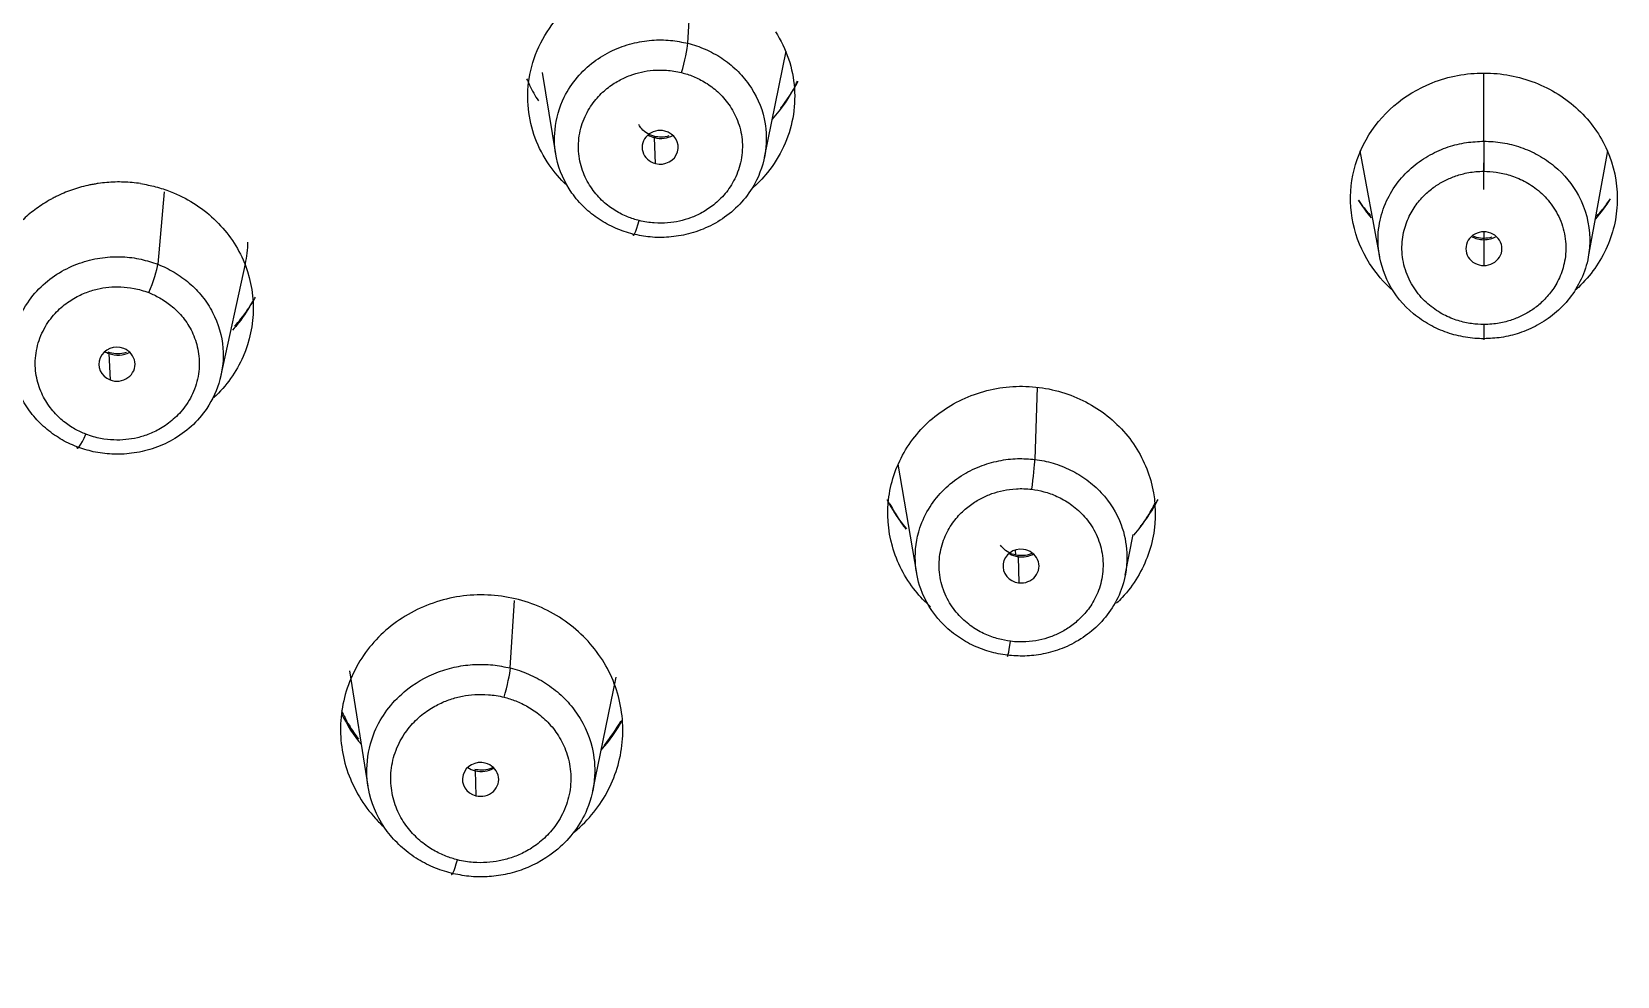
# Model space of a CAD drawing. Extents: x 0 to 1354, y 3495 to 4487.
# Drawn here: x 445.04 to 464.83, y 4063.05 to 4074.83 of the extents above; entities that cross this region are included whole.
import ezdxf

# ---------------------------------------------------------------- set-up
doc = ezdxf.new("R2010")
doc.units = 0
doc.header["$LTSCALE"] = 30
doc.header["$MEASUREMENT"] = 0
doc.layers.add('\\M+5B3DF\\M+5B4E7\\M+5CFDF', color=3, linetype='CONTINUOUS', lineweight=9)

msp = doc.modelspace()

# ---------------------------------------------------------------- linework, layer by layer
at = {"layer": '\\M+5B3DF\\M+5B4E7\\M+5CFDF', "color": 0, "lineweight": -3}
for p, q in [((453.231, 4074.69), (453.28, 4075.537)), ((454.187, 4073.267), (454.46, 4074.594)), ((451.414, 4074.327), (451.582, 4073.312)), ((463.166, 4073.468), (463.166, 4074.319)), ((452.746, 4073.556), (452.746, 4073.557)), ((452.828, 4073.188), (452.817, 4073.513)), ((461.618, 4073.349), (461.863, 4072.026)), ((463.166, 4073.468), (463.166, 4073.093)), ((464.469, 4072.026), (464.714, 4073.348)), ((446.696, 4072.836), (446.617, 4071.932)), ((463.166, 4072.338), (463.166, 4072.255)), ((463.166, 4072.255), (463.166, 4072.24)), ((463.166, 4072.24), (463.166, 4071.917)), ((447.407, 4070.548), (447.71, 4071.939)), ((463.166, 4071.181), (463.166, 4070.988)), ((446.006, 4070.82), (446.021, 4070.491)), ((457.59, 4070.398), (457.563, 4069.497)), ((455.85, 4069.438), (456.085, 4068.079)), ((458.691, 4068.054), (458.79, 4068.559)), ((457.318, 4068.366), (457.319, 4068.308)), ((457.354, 4068.283), (457.36, 4067.957)), ((451.016, 4066.895), (451.067, 4067.736)), ((449.011, 4066.858), (449.24, 4065.42)), ((452.045, 4065.361), (452.338, 4066.778)), ((450.577, 4065.613), (450.586, 4065.3))]:
    msp.add_line(p, q, dxfattribs=at)
for centre, major_axis, ratio, start_param, end_param in [((453.154, 4074.431), (0.073, 0.291), 0.092301, 4.35914, 5.831778), ((452.886, 4073.392), (0.225, 0), 0.934575, 1.307503, 4.449096), ((452.894, 4073.777), (-0.296, 0.006), 0.92411, 1.017883, 1.326838), ((452.74, 4073.238), (-0.073, -0.291), 0.092301, 2.829812, 3.140651), ((452.894, 4073.777), (-0.296, 0.006), 0.92411, 1.326838, 2.126424), ((452.886, 4073.392), (0.225, 0), 0.934575, 4.449096, 7.590688), ((452.624, 4072.584), (-0.073, -0.291), 0.092301, 5.971404, 7.500733), ((463.166, 4072.127), (0.225, 0), 0.934626, 1.570796, 4.712389), ((463.166, 4072.127), (0.225, 0), 0.934626, 4.712389, 7.853982), ((463.166, 4072.513), (-0.296, 0), 0.923766, 1.019006, 1.570796), ((463.166, 4072.513), (-0.296, 0), 0.923766, 1.570796, 2.122587), ((446.503, 4071.686), (-0.108, -0.28), 0.136474, 1.23175, 2.70094), ((446.107, 4070.685), (0.226, 0.001), 0.934583, 1.175439, 4.317031), ((446.119, 4071.072), (-0.296, 0.009), 0.923303, 1.0234, 1.207526), ((445.891, 4070.557), (0.108, 0.28), 0.136474, 5.982159, 6.281345), ((446.119, 4071.072), (-0.296, 0.009), 0.923303, 1.207526, 2.12271), ((446.107, 4070.685), (0.226, 0.001), 0.934583, 4.317031, 7.458624), ((445.719, 4069.918), (0.108, 0.28), 0.136474, 2.840566, 4.373342), ((457.524, 4069.231), (-0.037, -0.298), 0.046549, 1.208999, 2.678416), ((457.389, 4068.166), (0.225, 0), 0.9347, 1.438936, 4.580528), ((457.393, 4068.554), (-0.296, 0.003), 0.922624, 1.026929, 1.449816), ((457.315, 4068.001), (0.037, 0.298), 0.046549, 5.959635, 6.274956), ((457.393, 4068.554), (-0.296, 0.003), 0.922624, 1.449816, 2.116225), ((457.389, 4068.166), (0.225, 0), 0.9347, 4.580528, 7.722121), ((457.257, 4067.335), (0.037, 0.298), 0.046549, 2.818043, 4.350592), ((450.939, 4066.636), (-0.073, -0.291), 0.092301, 1.217547, 2.684044), ((450.679, 4067.021), (-1.925, 0.044), 0.921816, 0.433508, 0.680471), ((450.679, 4067.021), (1.925, -0.044), 0.921816, 5.602726, 5.860603), ((450.645, 4065.504), (0.226, 0), 0.934732, 1.30678, 4.448372), ((450.653, 4065.872), (-0.292, 0.007), 0.921816, 0.979986, 1.33037), ((450.5, 4065.338), (0.073, 0.291), 0.092301, 5.965263, 6.287299), ((450.653, 4065.872), (-0.292, 0.007), 0.921816, 1.33037, 2.164953), ((450.645, 4065.504), (0.226, 0), 0.934732, 4.448372, 7.589965), ((450.357, 4064.607), (0.073, 0.291), 0.092301, 2.823671, 4.35914)]:
    msp.add_ellipse(centre, major_axis=major_axis, ratio=ratio, start_param=start_param, end_param=end_param, dxfattribs=at)
for points, knots in [([(448.01, 4005.599), (447.96, 4009.543), (447.888, 4013.486), (447.741, 4019.394), (447.686, 4021.363), (447.563, 4025.298), (447.498, 4027.264), (447.306, 4031.189), (447.174, 4033.15), (446.667, 4037.037), (446.296, 4038.964), (445.49, 4041.781), (445.181, 4042.708), (444.473, 4044.522), (444.072, 4045.409), (443.153, 4047.117), (442.631, 4047.936), (441.484, 4049.497), (440.861, 4050.241), (439.54, 4051.652), (438.842, 4052.318), (437.375, 4053.57), (436.607, 4054.156), (435.016, 4055.252), (434.19, 4055.761), (432.497, 4056.713), (431.631, 4057.158), (429.007, 4058.447), (427.224, 4059.247), (424.608, 4060.54), (423.746, 4060.987), (422.05, 4061.925), (421.214, 4062.415), (419.588, 4063.455), (418.797, 4064.004), (417.283, 4065.177), (416.561, 4065.801), (414.514, 4067.782), (413.303, 4069.241), (411.732, 4071.57), (411.247, 4072.37), (410.34, 4074), (409.919, 4074.831), (408.739, 4077.358), (408.067, 4079.09), (406.901, 4082.604), (406.413, 4084.388), (405.593, 4087.988), (405.26, 4089.804), (404.718, 4093.452), (404.506, 4095.284), (404.169, 4098.955), (404.047, 4100.795), (403.781, 4106.318), (403.739, 4110.005), (403.894, 4115.532), (403.978, 4117.373), (404.218, 4121.052), (404.374, 4122.889), (404.781, 4126.553), (405.03, 4128.381), (405.656, 4132.017), (406.034, 4133.824), (406.974, 4137.397), (407.531, 4139.163), (408.885, 4142.612), (409.674, 4144.299), (411.525, 4147.534), (412.587, 4149.084), (414.985, 4151.984), (416.318, 4153.338), (418.497, 4155.182), (419.254, 4155.765), (420.825, 4156.859), (421.639, 4157.371), (424.152, 4158.798), (425.92, 4159.607), (427.738, 4160.306)], [0, 0, 0, 0, 0.0625, 0.0625, 0.09375, 0.09375, 0.125, 0.125, 0.15625, 0.15625, 0.1875, 0.1875, 0.203125, 0.203125, 0.21875, 0.21875, 0.234375, 0.234375, 0.25, 0.25, 0.265625, 0.265625, 0.28125, 0.28125, 0.296875, 0.296875, 0.3125, 0.3125, 0.34375, 0.34375, 0.359375, 0.359375, 0.375, 0.375, 0.390625, 0.390625, 0.40625, 0.40625, 0.4375, 0.4375, 0.453125, 0.453125, 0.46875, 0.46875, 0.5, 0.5, 0.53125, 0.53125, 0.5625, 0.5625, 0.59375, 0.59375, 0.625, 0.625, 0.6875, 0.6875, 0.71875, 0.71875, 0.75, 0.75, 0.78125, 0.78125, 0.8125, 0.8125, 0.84375, 0.84375, 0.875, 0.875, 0.90625, 0.90625, 0.9375, 0.9375, 0.953125, 0.953125, 0.96875, 0.96875, 1, 1, 1, 1]), ([(428.197, 4158.696), (428.032, 4158.632), (427.687, 4158.497), (427.153, 4158.279), (426.581, 4158.036), (425.812, 4157.695), (424.94, 4157.282), (423.672, 4156.63), (422.201, 4155.781), (420.21, 4154.446), (418.173, 4152.791), (416.24, 4150.871), (414.215, 4148.497), (412.298, 4145.692), (410.681, 4142.545), (409.747, 4140.27), (409.152, 4138.614), (408.634, 4137.046), (408.065, 4135.032), (407.529, 4132.766), (407.088, 4130.534), (406.477, 4126.816), (405.945, 4122.029), (405.574, 4116.274), (405.414, 4110.376), (405.496, 4104.979), (405.754, 4100.036), (406.066, 4096.221), (406.521, 4092.391), (407.143, 4088.581), (407.893, 4085.209), (408.69, 4082.352), (409.453, 4080.061), (410.255, 4077.985), (411.284, 4075.636), (412.663, 4072.993), (414.467, 4070.299), (416.358, 4068.097), (418.12, 4066.448), (419.691, 4065.22), (420.87, 4064.414), (421.951, 4063.725), (423.294, 4062.925), (425.415, 4061.78), (428.351, 4060.364), (431.305, 4059.003), (433.874, 4057.683), (435.491, 4056.744), (436.673, 4055.977), (437.502, 4055.397), (438.285, 4054.811), (439.15, 4054.118), (440.24, 4053.175), (441.272, 4052.246), (442.117, 4051.45), (442.799, 4050.783), (443.873, 4049.648), (445.304, 4047.705), (446.48, 4045.401), (447.219, 4043.464), (447.695, 4042.003), (448.02, 4040.848), (448.332, 4039.593), (448.559, 4038.564), (448.74, 4037.637), (448.826, 4037.147), (448.857, 4036.968)], [0, 0, 0, 0, 0.003459, 0.007214, 0.011266, 0.015614, 0.023656, 0.030154, 0.043592, 0.057032, 0.077492, 0.095619, 0.111413, 0.140155, 0.164137, 0.183352, 0.190386, 0.20018, 0.217211, 0.233353, 0.24805, 0.264051, 0.310977, 0.347323, 0.383099, 0.432782, 0.458757, 0.485271, 0.511786, 0.538305, 0.564826, 0.582853, 0.599256, 0.614348, 0.6284, 0.651649, 0.674923, 0.693736, 0.709704, 0.72282, 0.733082, 0.737787, 0.748001, 0.763716, 0.784923, 0.811591, 0.827175, 0.841454, 0.848243, 0.854858, 0.861359, 0.867478, 0.876665, 0.889695, 0.894614, 0.899294, 0.908268, 0.925038, 0.946214, 0.958393, 0.965287, 0.976041, 0.981687, 0.990362, 0.996466, 1, 1, 1, 1]), ([(449.143, 4037.032), (448.866, 4038.625), (448.514, 4040.206), (447.833, 4042.533), (447.58, 4043.302), (447.008, 4044.815), (446.689, 4045.559), (445.969, 4047.007), (445.567, 4047.711), (444.674, 4049.057), (444.181, 4049.7), (443.108, 4050.908), (442.533, 4051.475), (441.36, 4052.574), (440.764, 4053.109), (439.566, 4054.162), (438.959, 4054.679), (437.692, 4055.652), (437.038, 4056.11), (435.025, 4057.411), (433.618, 4058.178), (430.752, 4059.606), (429.294, 4060.271), (426.404, 4061.642), (424.973, 4062.351), (422.891, 4063.517), (422.208, 4063.922), (420.871, 4064.772), (420.218, 4065.218), (418.959, 4066.164), (418.353, 4066.663), (417.197, 4067.715), (416.646, 4068.268), (415.084, 4069.995), (414.161, 4071.239), (412.526, 4073.84), (411.813, 4075.196), (410.543, 4077.971), (409.983, 4079.388), (408.994, 4082.262), (408.567, 4083.718), (407.456, 4088.126), (406.947, 4091.114), (406.21, 4097.118), (405.982, 4100.135), (405.712, 4106.175), (405.669, 4109.198), (405.771, 4115.243), (405.915, 4118.264), (406.288, 4122.785), (406.438, 4124.29), (406.806, 4127.293), (407.023, 4128.792), (407.811, 4133.264), (408.526, 4136.22), (410.054, 4140.517), (410.64, 4141.926), (411.99, 4144.666), (412.76, 4145.994), (414.501, 4148.529), (415.469, 4149.738), (417.591, 4152.003), (418.745, 4153.06), (421.227, 4154.973), (422.556, 4155.829), (425.34, 4157.336), (426.795, 4157.987), (428.284, 4158.561)], [0, 0, 0, 0, 0.03125, 0.03125, 0.046875, 0.046875, 0.0625, 0.0625, 0.078125, 0.078125, 0.09375, 0.09375, 0.109375, 0.109375, 0.125, 0.125, 0.140625, 0.140625, 0.15625, 0.15625, 0.1875, 0.1875, 0.21875, 0.21875, 0.25, 0.25, 0.265625, 0.265625, 0.28125, 0.28125, 0.296875, 0.296875, 0.3125, 0.3125, 0.34375, 0.34375, 0.375, 0.375, 0.40625, 0.40625, 0.4375, 0.4375, 0.5, 0.5, 0.5625, 0.5625, 0.625, 0.625, 0.6875, 0.6875, 0.71875, 0.71875, 0.75, 0.75, 0.8125, 0.8125, 0.84375, 0.84375, 0.875, 0.875, 0.90625, 0.90625, 0.9375, 0.9375, 0.96875, 0.96875, 1, 1, 1, 1]), ([(449.362, 4037.033), (449.326, 4037.242), (449.253, 4037.664), (449.129, 4038.295), (448.996, 4038.926), (448.855, 4039.547), (448.708, 4040.153), (448.559, 4040.741), (448.406, 4041.311), (448.249, 4041.867), (448.087, 4042.403), (447.924, 4042.91), (447.764, 4043.376), (447.612, 4043.799), (447.469, 4044.18), (447.334, 4044.527), (447.205, 4044.845), (447.081, 4045.142), (446.959, 4045.423), (446.837, 4045.696), (446.712, 4045.964), (446.584, 4046.23), (446.452, 4046.493), (446.317, 4046.754), (446.179, 4047.013), (446.039, 4047.27), (445.894, 4047.527), (445.746, 4047.782), (445.595, 4048.035), (445.439, 4048.284), (445.277, 4048.53), (445.107, 4048.775), (444.925, 4049.027), (444.725, 4049.293), (444.504, 4049.577), (444.26, 4049.881), (443.988, 4050.207), (443.69, 4050.552), (443.366, 4050.907), (443.026, 4051.261), (442.68, 4051.604), (442.332, 4051.936), (441.984, 4052.26), (441.634, 4052.582), (441.28, 4052.903), (440.925, 4053.223), (440.573, 4053.54), (440.226, 4053.848), (439.889, 4054.142), (439.562, 4054.421), (439.245, 4054.684), (438.936, 4054.934), (438.63, 4055.175), (438.322, 4055.411), (438.012, 4055.642), (437.697, 4055.871), (437.38, 4056.095), (437.061, 4056.315), (436.739, 4056.531), (436.411, 4056.746), (436.068, 4056.966), (435.697, 4057.195), (435.242, 4057.467), (434.675, 4057.793), (433.978, 4058.176), (433.188, 4058.594), (432.322, 4059.036), (431.408, 4059.488), (430.47, 4059.937), (429.523, 4060.382), (428.577, 4060.824), (427.648, 4061.263), (426.763, 4061.69), (425.938, 4062.098), (425.161, 4062.495), (424.401, 4062.897), (423.638, 4063.315), (422.868, 4063.756), (422.092, 4064.229), (421.299, 4064.733), (420.49, 4065.273), (419.679, 4065.858), (418.879, 4066.49), (418.09, 4067.16), (417.325, 4067.873), (416.584, 4068.632), (415.854, 4069.442), (415.126, 4070.325), (414.403, 4071.299), (413.694, 4072.349), (413.022, 4073.445), (412.397, 4074.57), (411.805, 4075.719), (411.251, 4076.904), (410.72, 4078.133), (410.209, 4079.414), (409.721, 4080.755), (409.186, 4082.373), (408.622, 4084.331), (408.06, 4086.572), (407.594, 4088.819), (407.218, 4090.987), (406.907, 4093.095), (406.661, 4095.142), (406.46, 4097.112), (406.297, 4099.018), (406.169, 4100.89), (406.068, 4102.731), (405.992, 4104.535), (405.943, 4106.298), (405.913, 4108.028), (405.903, 4109.74), (405.913, 4111.447), (405.942, 4113.162), (405.991, 4114.884), (406.064, 4116.602), (406.154, 4118.312), (406.266, 4120.018), (406.403, 4121.724), (406.558, 4123.413), (406.737, 4125.063), (406.935, 4126.662), (407.152, 4128.218), (407.392, 4129.737), (407.661, 4131.222), (407.955, 4132.673), (408.276, 4134.09), (408.625, 4135.469), (409.009, 4136.818), (409.421, 4138.132), (409.854, 4139.376), (410.287, 4140.505), (410.7, 4141.499), (411.091, 4142.384), (411.477, 4143.198), (411.873, 4143.971), (412.251, 4144.662), (412.498, 4145.094), (412.605, 4145.277)], [0, 0, 0, 0, 0.004804, 0.00966, 0.014532, 0.019352, 0.024059, 0.028616, 0.033051, 0.037408, 0.041668, 0.04572, 0.049451, 0.05282, 0.055876, 0.058668, 0.061242, 0.063653, 0.065951, 0.068191, 0.070418, 0.072655, 0.074886, 0.077104, 0.079315, 0.081534, 0.083764, 0.086001, 0.088238, 0.090469, 0.092688, 0.094924, 0.097253, 0.09976, 0.102474, 0.105425, 0.108639, 0.112117, 0.115805, 0.119565, 0.123269, 0.12689, 0.13048, 0.134082, 0.13771, 0.141361, 0.144991, 0.148543, 0.151968, 0.155247, 0.158387, 0.161414, 0.164374, 0.167323, 0.170285, 0.173258, 0.176231, 0.179196, 0.182142, 0.185108, 0.188188, 0.191476, 0.195076, 0.200338, 0.206401, 0.213238, 0.220738, 0.228569, 0.236476, 0.244413, 0.252353, 0.260221, 0.267776, 0.274683, 0.281151, 0.287634, 0.294268, 0.300984, 0.307874, 0.315035, 0.322485, 0.330135, 0.337978, 0.345947, 0.354008, 0.362192, 0.370589, 0.379393, 0.388946, 0.399039, 0.409195, 0.419279, 0.429501, 0.439837, 0.45039, 0.46135, 0.472727, 0.484442, 0.502084, 0.521523, 0.539787, 0.55716, 0.57437, 0.590961, 0.606728, 0.621973, 0.636971, 0.651859, 0.666323, 0.680413, 0.694289, 0.707968, 0.721607, 0.735367, 0.749234, 0.763046, 0.776738, 0.790421, 0.804175, 0.817894, 0.831199, 0.844064, 0.856622, 0.868929, 0.880987, 0.892822, 0.904437, 0.915801, 0.926905, 0.93798, 0.948706, 0.95835, 0.966814, 0.974342, 0.98135, 0.98822, 0.994976, 1, 1, 1, 1]), ([(449.502, 4037.021), (449.465, 4037.236), (449.392, 4037.662), (449.27, 4038.294), (449.14, 4038.916), (449.002, 4039.527), (448.859, 4040.127), (448.711, 4040.717), (448.558, 4041.296), (448.399, 4041.864), (448.232, 4042.421), (448.057, 4042.967), (447.874, 4043.5), (447.684, 4044.021), (447.489, 4044.53), (447.287, 4045.027), (447.079, 4045.512), (446.862, 4045.983), (446.638, 4046.44), (446.408, 4046.884), (446.177, 4047.308), (445.899, 4047.796), (445.581, 4048.318), (445.202, 4048.871), (444.84, 4049.35), (444.429, 4049.866), (444.009, 4050.366), (443.556, 4050.867), (443.038, 4051.404), (442.398, 4052.014), (441.641, 4052.701), (440.883, 4053.381), (440.282, 4053.915), (439.651, 4054.456), (438.803, 4055.153), (437.346, 4056.233), (435.798, 4057.23), (434.379, 4058.03), (433.345, 4058.58), (432.31, 4059.108), (431.275, 4059.617), (430.242, 4060.11), (429.214, 4060.593), (428.195, 4061.072), (427.189, 4061.554), (426.197, 4062.041), (425.223, 4062.539), (424.268, 4063.05), (423.332, 4063.573), (422.422, 4064.117), (421.537, 4064.679), (420.672, 4065.254), (419.841, 4065.854), (419.047, 4066.481), (418.285, 4067.128), (417.561, 4067.8), (416.877, 4068.493), (416.228, 4069.202), (415.613, 4069.926), (415.036, 4070.664), (414.495, 4071.414), (413.984, 4072.172), (413.503, 4072.935), (413.052, 4073.703), (412.627, 4074.474), (412.225, 4075.244), (411.845, 4076.015), (411.49, 4076.784), (411.152, 4077.551), (410.832, 4078.315), (410.53, 4079.074), (410.244, 4079.83), (409.974, 4080.58), (409.721, 4081.326), (409.315, 4082.587), (408.806, 4084.368), (408.237, 4086.67), (407.771, 4088.956), (407.386, 4091.221), (407.067, 4093.46), (406.816, 4095.671), (406.607, 4097.852), (406.443, 4100.002), (406.319, 4102.118), (406.226, 4104.202), (406.168, 4106.252), (406.137, 4108.267), (406.133, 4110.249), (406.155, 4112.195), (406.2, 4114.107), (406.271, 4115.984), (406.366, 4117.824), (406.479, 4119.63), (406.619, 4121.398), (406.777, 4123.131), (406.959, 4124.828), (407.165, 4126.487), (407.391, 4128.109), (407.645, 4129.692), (407.928, 4131.236), (408.239, 4132.739), (408.577, 4134.203), (408.949, 4135.623), (409.352, 4137), (409.783, 4138.333), (410.246, 4139.62), (410.741, 4140.86), (411.258, 4142.054), (411.803, 4143.199), (412.331, 4144.191), (412.678, 4144.8), (412.824, 4145.049)], [0, 0, 0, 0, 0.004925, 0.009783, 0.014574, 0.019297, 0.023952, 0.028541, 0.033063, 0.03752, 0.041913, 0.04624, 0.050499, 0.054689, 0.058812, 0.062868, 0.06686, 0.070785, 0.074642, 0.078431, 0.082152, 0.085621, 0.091226, 0.096067, 0.100874, 0.104902, 0.111103, 0.115743, 0.120319, 0.128101, 0.135864, 0.143616, 0.151376, 0.154309, 0.162712, 0.17659, 0.19595, 0.204951, 0.213874, 0.222725, 0.231503, 0.240206, 0.248833, 0.257381, 0.265851, 0.274244, 0.282558, 0.290799, 0.298961, 0.307046, 0.315062, 0.322999, 0.330849, 0.338629, 0.346332, 0.353957, 0.361508, 0.368988, 0.376389, 0.383715, 0.39097, 0.398152, 0.405256, 0.412286, 0.419244, 0.426128, 0.432935, 0.439669, 0.44633, 0.452916, 0.459426, 0.465861, 0.472221, 0.478506, 0.484715, 0.503971, 0.522949, 0.541649, 0.560075, 0.578222, 0.596092, 0.613686, 0.631, 0.648038, 0.664796, 0.681277, 0.69748, 0.713404, 0.72905, 0.744417, 0.759504, 0.774315, 0.788846, 0.803099, 0.817073, 0.830767, 0.844184, 0.857321, 0.870177, 0.882754, 0.895053, 0.907072, 0.918809, 0.930269, 0.941449, 0.952348, 0.962971, 0.973314, 0.983372, 0.993153, 1, 1, 1, 1]), ([(404.623, 4131.074), (404.588, 4130.873), (404.366, 4129.584), (403.796, 4125.704), (402.938, 4116.179), (402.904, 4106.308), (403.509, 4097.799), (403.922, 4093.938), (404.439, 4090.387), (405.062, 4087.152), (405.765, 4084.236), (406.526, 4081.641), (407.311, 4079.366), (408.086, 4077.403), (408.945, 4075.472), (409.945, 4073.499), (411.165, 4071.423), (412.534, 4069.458), (414.061, 4067.63), (415.728, 4065.949), (417.528, 4064.439), (419.429, 4063.101), (421.477, 4061.849), (423.547, 4060.723), (425.512, 4059.75), (427.144, 4058.986), (428.72, 4058.255), (430.371, 4057.48), (432.211, 4056.56), (434.054, 4055.528), (435.869, 4054.341), (437.639, 4052.979), (439.36, 4051.392), (440.891, 4049.675), (442.137, 4047.982), (443.025, 4046.52), (443.788, 4045.031), (444.457, 4043.465), (445.054, 4041.773), (445.502, 4040.242), (445.834, 4038.886), (446.076, 4037.716), (446.304, 4036.436), (446.539, 4034.82), (446.766, 4032.641), (446.939, 4029.975), (447.069, 4026.823), (447.219, 4022.012), (447.362, 4016.415), (447.465, 4010.907), (447.518, 4007.539), (447.539, 4006.008), (447.545, 4005.599)], [0, 0, 0, 0, 0.004399, 0.028149, 0.08446, 0.210548, 0.240578, 0.268471, 0.294238, 0.317873, 0.339365, 0.358714, 0.375905, 0.390942, 0.403826, 0.421009, 0.438012, 0.454857, 0.471503, 0.487946, 0.504179, 0.520153, 0.535825, 0.553449, 0.568384, 0.580629, 0.590215, 0.603849, 0.617866, 0.632269, 0.647095, 0.662367, 0.67808, 0.695053, 0.709337, 0.720941, 0.729896, 0.74338, 0.755521, 0.766306, 0.775735, 0.783805, 0.790513, 0.802081, 0.816849, 0.834849, 0.856111, 0.88061, 0.932059, 0.969104, 0.991752, 1, 1, 1, 1]), ([(449.143, 4037.044), (448.868, 4038.627), (448.52, 4040.197), (447.848, 4042.505), (447.599, 4043.269), (447.038, 4044.768), (446.727, 4045.499), (445.684, 4047.627), (444.841, 4048.955), (443.528, 4050.47), (443.254, 4050.764), (442.694, 4051.337), (442.407, 4051.616), (441.826, 4052.166), (441.532, 4052.437), (440.941, 4052.974), (440.643, 4053.24), (440.047, 4053.765), (439.748, 4054.025), (439.142, 4054.539), (438.836, 4054.793), (437.899, 4055.528), (437.254, 4055.987), (435.931, 4056.856), (435.252, 4057.266), (433.867, 4058.051), (433.163, 4058.424), (431.739, 4059.142), (431.02, 4059.487), (429.576, 4060.17), (428.851, 4060.507), (427.406, 4061.191), (426.685, 4061.537), (425.258, 4062.253), (424.549, 4062.623), (423.157, 4063.392), (422.474, 4063.791), (421.138, 4064.625), (420.486, 4065.06), (419.225, 4065.985), (418.617, 4066.474), (417.451, 4067.505), (416.892, 4068.048), (416.092, 4068.908), (415.831, 4069.203), (415.325, 4069.802), (415.081, 4070.106), (414.371, 4071.03), (413.929, 4071.661), (412.683, 4073.595), (411.959, 4074.94), (410.988, 4077.022), (410.683, 4077.727), (410.108, 4079.145), (409.839, 4079.859), (409.081, 4082.019), (408.643, 4083.481), (407.886, 4086.429), (407.566, 4087.917), (407.022, 4090.906), (406.797, 4092.408), (406.231, 4096.925), (405.996, 4099.953), (405.752, 4105.249), (405.699, 4107.52), (405.7, 4109.79)], [0, 0, 0, 0, 0.051287, 0.051287, 0.076931, 0.076931, 0.102575, 0.102575, 0.153862, 0.153862, 0.166684, 0.166684, 0.179506, 0.179506, 0.192327, 0.192327, 0.205149, 0.205149, 0.217971, 0.217971, 0.230793, 0.230793, 0.256437, 0.256437, 0.28208, 0.28208, 0.307724, 0.307724, 0.333368, 0.333368, 0.359011, 0.359011, 0.384655, 0.384655, 0.410298, 0.410298, 0.435942, 0.435942, 0.461586, 0.461586, 0.487229, 0.487229, 0.512873, 0.512873, 0.525695, 0.525695, 0.538517, 0.538517, 0.56416, 0.56416, 0.615448, 0.615448, 0.641091, 0.641091, 0.666735, 0.666735, 0.718022, 0.718022, 0.76931, 0.76931, 0.820597, 0.820597, 0.923172, 0.923172, 1, 1, 1, 1]), ([(451.251, 4074.247), (451.272, 4074.386), (451.313, 4074.519), (451.432, 4074.775), (451.51, 4074.895), (451.696, 4075.111), (451.807, 4075.209), (452.047, 4075.371), (452.179, 4075.437), (452.32, 4075.486)], [0, 0, 0, 0, 0.25, 0.25, 0.5, 0.5, 0.75, 0.75, 1, 1, 1, 1]), ([(451.574, 4073.611), (451.588, 4073.752), (451.654, 4073.987), (451.839, 4074.267), (452.047, 4074.463), (452.282, 4074.605), (452.53, 4074.694), (452.776, 4074.734), (453.012, 4074.735), (453.16, 4074.705), (453.231, 4074.69)], [0, 0, 0, 0, 0.195581, 0.329965, 0.457881, 0.579314, 0.694253, 0.802687, 0.904605, 1, 1, 1, 1]), ([(454.324, 4074.835), (454.393, 4074.727), (454.448, 4074.614), (454.528, 4074.377), (454.553, 4074.253), (454.57, 4074.005), (454.563, 4073.879), (454.518, 4073.632), (454.479, 4073.514), (454.373, 4073.284), (454.305, 4073.175), (454.165, 4073.003), (454.098, 4072.934), (454.026, 4072.871)], [0, 0, 0, 0, 0.174246, 0.174246, 0.348493, 0.348493, 0.522739, 0.522739, 0.696986, 0.696986, 0.871232, 0.871232, 1, 1, 1, 1]), ([(453.231, 4074.69), (453.268, 4074.68), (453.342, 4074.66), (453.45, 4074.617), (453.555, 4074.566), (453.655, 4074.506), (453.751, 4074.436), (453.84, 4074.358), (453.921, 4074.272), (454.068, 4074.085), (454.2, 4073.793), (454.215, 4073.515), (454.205, 4073.397)], [0, 0, 0, 0, 0.06307, 0.126856, 0.191357, 0.256573, 0.322503, 0.389147, 0.456503, 0.524571, 0.79636, 1, 1, 1, 1]), ([(463.166, 4074.319), (463.276, 4074.319), (463.384, 4074.309), (463.597, 4074.27), (463.703, 4074.239), (463.904, 4074.161), (464, 4074.113), (464.181, 4073.999), (464.266, 4073.933), (464.497, 4073.717), (464.621, 4073.542), (464.787, 4073.165), (464.83, 4072.959), (464.83, 4072.652), (464.82, 4072.548), (464.777, 4072.347), (464.746, 4072.249), (464.663, 4072.059), (464.61, 4071.967), (464.49, 4071.796), (464.421, 4071.717), (464.332, 4071.631), (464.319, 4071.62), (464.306, 4071.609)], [0, 0, 0, 0, 0.08224, 0.08224, 0.16448, 0.16448, 0.246721, 0.246721, 0.328961, 0.328961, 0.493441, 0.493441, 0.657922, 0.657922, 0.740162, 0.740162, 0.822402, 0.822402, 0.904642, 0.904642, 0.986883, 0.986883, 1, 1, 1, 1]), ([(451.72, 4072.919), (451.638, 4072.996), (451.564, 4073.082), (451.429, 4073.278), (451.371, 4073.39), (451.238, 4073.745), (451.212, 4073.998), (451.251, 4074.247)], [0, 0, 0, 0, 0.225557, 0.225557, 0.483705, 0.483705, 1, 1, 1, 1]), ([(451.22, 4074.248), (451.231, 4074.221), (451.274, 4074.126), (451.325, 4074.035), (451.366, 4073.972)], [0, 0, 0, 0, 0.285062, 1, 1, 1, 1]), ([(454.286, 4073.745), (454.405, 4073.873), (454.514, 4074.033), (454.593, 4074.206), (454.6, 4074.223)], [0, 0, 0, 0, 0.903641, 1, 1, 1, 1]), ([(454.389, 4073.883), (454.42, 4073.921), (454.505, 4074.032), (454.572, 4074.145), (454.609, 4074.219)], [0, 0, 0, 0, 0.342303, 1, 1, 1, 1]), ([(462.03, 4071.605), (461.917, 4071.704), (461.82, 4071.818), (461.641, 4072.098), (461.572, 4072.266), (461.497, 4072.62), (461.492, 4072.8), (461.546, 4073.157), (461.606, 4073.328), (461.874, 4073.805), (462.167, 4074.058), (462.521, 4074.197)], [0, 0, 0, 0, 0.1396, 0.1396, 0.31168, 0.31168, 0.48376, 0.48376, 0.65584, 0.65584, 1, 1, 1, 1]), ([(452.547, 4072.31), (452.51, 4072.32), (452.436, 4072.34), (452.329, 4072.382), (452.224, 4072.433), (452.124, 4072.493), (452.028, 4072.562), (451.939, 4072.64), (451.857, 4072.727), (451.708, 4072.917), (451.576, 4073.213), (451.562, 4073.494), (451.574, 4073.611)], [0, 0, 0, 0, 0.062443, 0.125668, 0.189676, 0.254467, 0.320043, 0.386405, 0.453555, 0.521492, 0.798987, 1, 1, 1, 1]), ([(452.818, 4073.527), (452.785, 4073.536), (452.723, 4073.56), (452.658, 4073.615), (452.628, 4073.657), (452.62, 4073.675)], [0, 0, 0, 0, 0.353914, 0.721539, 1, 1, 1, 1]), ([(452.996, 4073.534), (452.966, 4073.525), (452.902, 4073.514), (452.839, 4073.522), (452.807, 4073.53)], [0, 0, 0, 0, 0.489906, 1, 1, 1, 1]), ([(454.205, 4073.397), (454.192, 4073.253), (454.126, 4073.014), (453.938, 4072.732), (453.729, 4072.535), (453.492, 4072.393), (453.245, 4072.305), (452.999, 4072.265), (452.764, 4072.265), (452.618, 4072.295), (452.547, 4072.31)], [0, 0, 0, 0, 0.198817, 0.333464, 0.461369, 0.582541, 0.696985, 0.804706, 0.90571, 1, 1, 1, 1]), ([(461.851, 4072.125), (461.84, 4072.233), (461.848, 4072.44), (461.939, 4072.722), (462.085, 4072.962), (462.273, 4073.156), (462.488, 4073.303), (462.714, 4073.401), (462.942, 4073.458), (463.093, 4073.465), (463.166, 4073.468)], [0, 0, 0, 0, 0.156493, 0.29741, 0.431544, 0.55888, 0.679404, 0.793105, 0.899973, 1, 1, 1, 1]), ([(463.166, 4073.468), (463.205, 4073.467), (463.282, 4073.466), (463.398, 4073.451), (463.513, 4073.427), (463.627, 4073.393), (463.738, 4073.349), (463.846, 4073.295), (463.949, 4073.231), (464.142, 4073.086), (464.396, 4072.781), (464.483, 4072.436), (464.487, 4072.25)], [0, 0, 0, 0, 0.056377, 0.113395, 0.171051, 0.229346, 0.288278, 0.347849, 0.408056, 0.468899, 0.711796, 1, 1, 1, 1]), ([(446.403, 4072.939), (446.332, 4072.95), (446.262, 4072.956), (446.121, 4072.961), (446.05, 4072.959), (445.945, 4072.95), (445.909, 4072.946), (445.857, 4072.938), (445.839, 4072.935), (445.804, 4072.929), (445.786, 4072.926), (445.7, 4072.908), (445.564, 4072.871), (445.434, 4072.819), (445.355, 4072.781), (445.339, 4072.773), (445.308, 4072.757), (445.293, 4072.749), (445.247, 4072.723), (445.217, 4072.705), (445.129, 4072.649), (445.018, 4072.568), (444.918, 4072.475), (444.87, 4072.424)], [0, 0, 0, 0, 0.125, 0.125, 0.25, 0.25, 0.3125, 0.3125, 0.34375, 0.34375, 0.375, 0.375, 0.5, 0.625, 0.625, 0.65625, 0.65625, 0.6875, 0.6875, 0.75, 0.75, 0.875, 1, 1, 1, 1]), ([(446.773, 4072.84), (446.876, 4072.801), (446.972, 4072.752), (447.154, 4072.638), (447.24, 4072.572), (447.395, 4072.426), (447.465, 4072.347), (447.586, 4072.176), (447.639, 4072.083), (447.764, 4071.798), (447.808, 4071.591), (447.808, 4071.179), (447.764, 4070.971), (447.639, 4070.686), (447.586, 4070.593), (447.464, 4070.421), (447.395, 4070.341), (447.317, 4070.268), (447.317, 4070.268), (447.317, 4070.267)], [0, 0, 0, 0, 0.09998, 0.09998, 0.19996, 0.19996, 0.29994, 0.29994, 0.39992, 0.39992, 0.59988, 0.59988, 0.79984, 0.79984, 0.89982, 0.89982, 0.9998, 0.9998, 1, 1, 1, 1]), ([(461.598, 4072.732), (461.604, 4072.723), (461.652, 4072.647), (461.706, 4072.574), (461.758, 4072.514)], [0, 0, 0, 0, 0.122853, 1, 1, 1, 1]), ([(464.575, 4072.534), (464.6, 4072.562), (464.66, 4072.63), (464.714, 4072.703), (464.743, 4072.748)], [0, 0, 0, 0, 0.410775, 1, 1, 1, 1]), ([(463.172, 4072.255), (463.138, 4072.255), (463.091, 4072.261), (463.047, 4072.276), (463.035, 4072.282)], [0, 0, 0, 0, 0.693099, 1, 1, 1, 1]), ([(464.487, 4072.25), (464.488, 4072.174), (464.474, 4072), (464.392, 4071.747), (464.245, 4071.507), (464.056, 4071.313), (463.841, 4071.167), (463.615, 4071.07), (463.389, 4071.013), (463.239, 4071.007), (463.166, 4071.003)], [0, 0, 0, 0, 0.115229, 0.263925, 0.405176, 0.53899, 0.665373, 0.784333, 0.895874, 1, 1, 1, 1]), ([(444.791, 4070.715), (444.774, 4070.972), (444.875, 4071.337), (445.176, 4071.681), (445.41, 4071.851), (445.664, 4071.963), (445.922, 4072.022), (446.172, 4072.032), (446.406, 4072.003), (446.548, 4071.955), (446.617, 4071.932)], [0, 0, 0, 0, 0.306841, 0.42273, 0.533016, 0.637686, 0.736729, 0.830135, 0.917894, 1, 1, 1, 1]), ([(463.166, 4071.003), (463.128, 4071.004), (463.051, 4071.006), (462.935, 4071.021), (462.82, 4071.045), (462.707, 4071.078), (462.595, 4071.122), (462.488, 4071.176), (462.384, 4071.24), (462.187, 4071.388), (461.956, 4071.668), (461.866, 4071.975), (461.851, 4072.125)], [0, 0, 0, 0, 0.059038, 0.118815, 0.179333, 0.240593, 0.302595, 0.365341, 0.428831, 0.493066, 0.755371, 1, 1, 1, 1]), ([(446.617, 4071.932), (446.652, 4071.918), (446.723, 4071.888), (446.824, 4071.833), (446.92, 4071.77), (447.011, 4071.698), (447.096, 4071.618), (447.173, 4071.53), (447.242, 4071.435), (447.362, 4071.231), (447.418, 4071.04), (447.43, 4070.884), (447.43, 4070.884)], [0, 0, 0, 0, 0.079086, 0.159072, 0.239956, 0.321737, 0.404416, 0.48799, 0.572459, 0.657822, 0.999961, 1, 1, 1, 1]), ([(447.797, 4071.468), (447.749, 4071.376), (447.67, 4071.253), (447.576, 4071.142), (447.548, 4071.111)], [0, 0, 0, 0, 0.718343, 1, 1, 1, 1]), ([(447.575, 4071.161), (447.602, 4071.19), (447.685, 4071.285), (447.771, 4071.408), (447.827, 4071.507), (447.836, 4071.524)], [0, 0, 0, 0, 0.279454, 0.878497, 1, 1, 1, 1]), ([(447.43, 4070.884), (447.449, 4070.623), (447.349, 4070.253), (447.045, 4069.905), (446.81, 4069.735), (446.555, 4069.624), (446.297, 4069.566), (446.047, 4069.557), (445.815, 4069.585), (445.673, 4069.633), (445.605, 4069.656)], [0, 0, 0, 0, 0.309857, 0.425843, 0.536021, 0.640397, 0.738977, 0.831767, 0.918774, 1, 1, 1, 1]), ([(446.225, 4070.83), (446.215, 4070.827), (446.172, 4070.815), (446.093, 4070.81), (446.029, 4070.825), (445.999, 4070.837)], [0, 0, 0, 0, 0.136329, 0.592103, 1, 1, 1, 1]), ([(445.605, 4069.656), (445.57, 4069.67), (445.499, 4069.699), (445.399, 4069.754), (445.303, 4069.817), (445.212, 4069.889), (445.127, 4069.969), (445.049, 4070.057), (444.98, 4070.152), (444.859, 4070.359), (444.802, 4070.555), (444.791, 4070.715), (444.791, 4070.715)], [0, 0, 0, 0, 0.078114, 0.157197, 0.23725, 0.318274, 0.400272, 0.483243, 0.567191, 0.652116, 0.999971, 1, 1, 1, 1]), ([(456.26, 4067.659), (456.191, 4067.72), (456.128, 4067.786), (455.939, 4068.022), (455.84, 4068.213), (455.728, 4068.613), (455.713, 4068.826), (455.755, 4069.134), (455.78, 4069.236), (455.85, 4069.433), (455.895, 4069.527), (456.004, 4069.707), (456.068, 4069.792), (456.212, 4069.948), (456.291, 4070.018), (456.466, 4070.146), (456.559, 4070.201), (456.754, 4070.292), (456.858, 4070.329), (457.175, 4070.41), (457.396, 4070.423), (457.615, 4070.396)], [0, 0, 0, 0, 0.066221, 0.066221, 0.22185, 0.22185, 0.37748, 0.37748, 0.455295, 0.455295, 0.53311, 0.53311, 0.610925, 0.610925, 0.68874, 0.68874, 0.766555, 0.766555, 0.84437, 0.84437, 1, 1, 1, 1]), ([(457.615, 4070.396), (457.725, 4070.382), (457.831, 4070.358), (458.037, 4070.292), (458.138, 4070.248), (458.327, 4070.144), (458.415, 4070.084), (458.579, 4069.947), (458.655, 4069.87), (458.854, 4069.623), (458.952, 4069.432), (459.064, 4069.033), (459.079, 4068.821), (459.037, 4068.513), (459.011, 4068.41), (458.942, 4068.213), (458.897, 4068.119), (458.788, 4067.938), (458.724, 4067.852), (458.629, 4067.749), (458.606, 4067.725), (458.582, 4067.702)], [0, 0, 0, 0, 0.088365, 0.088365, 0.176729, 0.176729, 0.265094, 0.265094, 0.353458, 0.353458, 0.530188, 0.530188, 0.706917, 0.706917, 0.795281, 0.795281, 0.883646, 0.883646, 0.97201, 0.97201, 1, 1, 1, 1]), ([(456.071, 4068.223), (456.064, 4068.365), (456.097, 4068.607), (456.241, 4068.906), (456.42, 4069.127), (456.634, 4069.296), (456.867, 4069.415), (457.106, 4069.485), (457.339, 4069.514), (457.49, 4069.503), (457.563, 4069.497)], [0, 0, 0, 0, 0.195406, 0.329907, 0.45791, 0.579401, 0.694367, 0.802795, 0.904675, 1, 1, 1, 1]), ([(457.563, 4069.497), (457.601, 4069.491), (457.677, 4069.48), (457.79, 4069.451), (457.901, 4069.414), (458.009, 4069.366), (458.113, 4069.309), (458.212, 4069.242), (458.305, 4069.167), (458.477, 4068.999), (458.649, 4068.726), (458.703, 4068.452), (458.709, 4068.334)], [0, 0, 0, 0, 0.063024, 0.126766, 0.191225, 0.2564, 0.322291, 0.388896, 0.456216, 0.524249, 0.796479, 1, 1, 1, 1]), ([(455.715, 4068.997), (455.739, 4068.95), (455.813, 4068.818), (455.9, 4068.701), (455.96, 4068.631)], [0, 0, 0, 0, 0.346828, 1, 1, 1, 1]), ([(458.882, 4068.662), (458.887, 4068.669), (458.945, 4068.74), (459.02, 4068.849), (459.081, 4068.961), (459.1, 4068.999)], [0, 0, 0, 0, 0.06607, 0.695409, 1, 1, 1, 1]), ([(455.752, 4068.947), (455.779, 4068.892), (455.84, 4068.782), (455.913, 4068.678), (455.953, 4068.627)], [0, 0, 0, 0, 0.4907, 1, 1, 1, 1]), ([(458.798, 4068.553), (458.858, 4068.622), (458.954, 4068.75), (459.032, 4068.889), (459.061, 4068.95)], [0, 0, 0, 0, 0.568576, 1, 1, 1, 1]), ([(457.352, 4068.299), (457.318, 4068.304), (457.254, 4068.321), (457.179, 4068.37), (457.145, 4068.411), (457.133, 4068.429)], [0, 0, 0, 0, 0.347112, 0.707498, 1, 1, 1, 1]), ([(457.218, 4067.053), (457.18, 4067.059), (457.104, 4067.07), (456.991, 4067.099), (456.881, 4067.136), (456.773, 4067.183), (456.669, 4067.24), (456.57, 4067.307), (456.476, 4067.382), (456.302, 4067.553), (456.129, 4067.83), (456.076, 4068.107), (456.071, 4068.223)], [0, 0, 0, 0, 0.062438, 0.125653, 0.189644, 0.254414, 0.319964, 0.386294, 0.453406, 0.521301, 0.798961, 1, 1, 1, 1]), ([(458.709, 4068.334), (458.717, 4068.19), (458.685, 4067.945), (458.538, 4067.642), (458.359, 4067.421), (458.144, 4067.252), (457.911, 4067.134), (457.673, 4067.064), (457.44, 4067.036), (457.29, 4067.048), (457.218, 4067.053)], [0, 0, 0, 0, 0.19845, 0.333145, 0.461099, 0.582319, 0.696812, 0.804587, 0.905647, 1, 1, 1, 1]), ([(457.534, 4068.327), (457.506, 4068.314), (457.444, 4068.295), (457.38, 4068.296), (457.346, 4068.3)], [0, 0, 0, 0, 0.497135, 1, 1, 1, 1]), ([(451.118, 4067.748), (451.006, 4067.777), (450.892, 4067.795), (450.662, 4067.81), (450.545, 4067.807), (450.315, 4067.779), (450.203, 4067.754), (449.984, 4067.684), (449.877, 4067.638), (449.578, 4067.474), (449.4, 4067.326), (449.121, 4066.979), (449.016, 4066.777), (448.927, 4066.459), (448.908, 4066.349), (448.893, 4066.129), (448.897, 4066.02), (448.927, 4065.801), (448.953, 4065.692), (449.027, 4065.484), (449.074, 4065.383), (449.19, 4065.19), (449.257, 4065.1), (449.368, 4064.979), (449.404, 4064.942), (449.443, 4064.907)], [0, 0, 0, 0, 0.074302, 0.074302, 0.148605, 0.148605, 0.222907, 0.222907, 0.29721, 0.29721, 0.445815, 0.445815, 0.59442, 0.59442, 0.668722, 0.668722, 0.743025, 0.743025, 0.817327, 0.817327, 0.89163, 0.89163, 0.965932, 0.965932, 1, 1, 1, 1]), ([(451.819, 4064.851), (451.907, 4064.924), (451.987, 4065.006), (452.196, 4065.268), (452.301, 4065.47), (452.39, 4065.788), (452.409, 4065.899), (452.424, 4066.118), (452.42, 4066.228), (452.391, 4066.446), (452.365, 4066.555), (452.291, 4066.763), (452.244, 4066.863), (452.129, 4067.055), (452.062, 4067.145), (451.911, 4067.31), (451.826, 4067.387), (451.552, 4067.59), (451.343, 4067.689), (451.118, 4067.748)], [0, 0, 0, 0, 0.09159, 0.09159, 0.273272, 0.273272, 0.364113, 0.364113, 0.454954, 0.454954, 0.545795, 0.545795, 0.636636, 0.636636, 0.727477, 0.727477, 0.818318, 0.818318, 1, 1, 1, 1]), ([(449.228, 4065.683), (449.236, 4065.825), (449.313, 4066.169), (449.629, 4066.592), (450.029, 4066.826), (450.34, 4066.915), (450.57, 4066.943), (450.797, 4066.939), (450.944, 4066.909), (451.016, 4066.895)], [0, 0, 0, 0, 0.179579, 0.436498, 0.63709, 0.730494, 0.822115, 0.911952, 1, 1, 1, 1]), ([(451.016, 4066.895), (451.054, 4066.884), (451.131, 4066.863), (451.243, 4066.819), (451.352, 4066.767), (451.457, 4066.706), (451.557, 4066.635), (451.651, 4066.556), (451.738, 4066.468), (451.901, 4066.27), (452.049, 4065.961), (452.074, 4065.665), (452.068, 4065.545)], [0, 0, 0, 0, 0.062136, 0.124975, 0.188515, 0.252757, 0.317698, 0.38334, 0.44968, 0.516718, 0.801852, 1, 1, 1, 1]), ([(448.909, 4066.363), (448.937, 4066.301), (448.968, 4066.24), (449.04, 4066.12), (449.079, 4066.062), (449.123, 4066.005)], [0, 0, 0, 0, 0.48847, 0.48847, 1, 1, 1, 1]), ([(450.279, 4064.333), (450.241, 4064.343), (450.164, 4064.365), (450.052, 4064.408), (449.943, 4064.46), (449.838, 4064.521), (449.738, 4064.592), (449.645, 4064.671), (449.558, 4064.758), (449.394, 4064.957), (449.246, 4065.267), (449.221, 4065.562), (449.228, 4065.683)], [0, 0, 0, 0, 0.062103, 0.124888, 0.188357, 0.25251, 0.31735, 0.382878, 0.449094, 0.516, 0.802228, 1, 1, 1, 1]), ([(450.799, 4065.652), (450.787, 4065.646), (450.744, 4065.628), (450.665, 4065.615), (450.602, 4065.622), (450.573, 4065.629)], [0, 0, 0, 0, 0.176041, 0.62837, 1, 1, 1, 1]), ([(452.068, 4065.545), (452.06, 4065.402), (451.982, 4065.06), (451.668, 4064.636), (451.268, 4064.402), (450.956, 4064.313), (450.727, 4064.284), (450.499, 4064.288), (450.352, 4064.318), (450.279, 4064.333)], [0, 0, 0, 0, 0.180191, 0.434721, 0.636778, 0.729907, 0.821483, 0.911512, 1, 1, 1, 1])]:
    msp.add_open_spline(points, degree=3, knots=knots, dxfattribs=at)
for points in [[(452.624, 4072.478), (452.577, 4072.489), (452.48, 4072.52), (452.326, 4072.596), (452.172, 4072.71), (452.031, 4072.867), (451.92, 4073.068), (451.859, 4073.307), (451.87, 4073.573), (451.954, 4073.812), (452.079, 4073.995), (452.221, 4074.132), (452.37, 4074.229), (452.512, 4074.293), (452.651, 4074.334), (452.796, 4074.357), (452.963, 4074.359), (453.088, 4074.341), (453.154, 4074.324)], [(453.154, 4074.324), (453.201, 4074.312), (453.299, 4074.281), (453.453, 4074.205), (453.607, 4074.091), (453.748, 4073.934), (453.859, 4073.733), (453.92, 4073.494), (453.908, 4073.227), (453.823, 4072.989), (453.699, 4072.806), (453.557, 4072.67), (453.408, 4072.572), (453.266, 4072.509), (453.128, 4072.468), (452.983, 4072.445), (452.815, 4072.443), (452.69, 4072.461), (452.624, 4072.478)], [(462.521, 4074.197), (462.623, 4074.238), (462.836, 4074.299), (463.056, 4074.319), (463.166, 4074.319)], [(463.166, 4072.865), (463.166, 4072.977), (463.166, 4073.089), (463.166, 4073.2)], [(446.403, 4072.939), (446.466, 4072.929), (446.591, 4072.903), (446.713, 4072.864), (446.773, 4072.84)], [(463.166, 4071.181), (463.117, 4071.181), (463.014, 4071.187), (462.845, 4071.224), (462.664, 4071.296), (462.485, 4071.413), (462.322, 4071.58), (462.197, 4071.797), (462.134, 4072.056), (462.149, 4072.308), (462.218, 4072.515), (462.318, 4072.682), (462.435, 4072.812), (462.555, 4072.908), (462.679, 4072.981), (462.814, 4073.038), (462.97, 4073.08), (463.097, 4073.093), (463.166, 4073.093)], [(463.166, 4073.093), (463.215, 4073.093), (463.318, 4073.086), (463.488, 4073.05), (463.669, 4072.977), (463.848, 4072.86), (464.011, 4072.692), (464.136, 4072.476), (464.198, 4072.216), (464.182, 4071.965), (464.113, 4071.758), (464.014, 4071.592), (463.897, 4071.462), (463.778, 4071.366), (463.654, 4071.293), (463.518, 4071.236), (463.363, 4071.194), (463.235, 4071.181), (463.166, 4071.181)], [(461.599, 4072.732), (461.645, 4072.666), (461.695, 4072.603), (461.75, 4072.543)], [(464.559, 4072.497), (464.628, 4072.575), (464.69, 4072.659), (464.744, 4072.748)], [(447.71, 4071.939), (447.729, 4072.028), (447.74, 4072.118), (447.742, 4072.208)], [(463.264, 4072.27), (463.233, 4072.26), (463.201, 4072.256), (463.166, 4072.255)], [(445.719, 4069.812), (445.674, 4069.829), (445.582, 4069.872), (445.441, 4069.965), (445.304, 4070.097), (445.186, 4070.269), (445.103, 4070.481), (445.076, 4070.725), (445.124, 4070.988), (445.241, 4071.215), (445.389, 4071.383), (445.55, 4071.501), (445.711, 4071.58), (445.861, 4071.626), (446.005, 4071.649), (446.153, 4071.654), (446.317, 4071.637), (446.44, 4071.603), (446.503, 4071.579)], [(446.503, 4071.579), (446.548, 4071.561), (446.64, 4071.518), (446.782, 4071.424), (446.919, 4071.293), (447.038, 4071.12), (447.119, 4070.907), (447.146, 4070.663), (447.098, 4070.4), (446.981, 4070.174), (446.832, 4070.007), (446.672, 4069.889), (446.511, 4069.81), (446.361, 4069.764), (446.218, 4069.741), (446.07, 4069.736), (445.906, 4069.753), (445.783, 4069.787), (445.719, 4069.812)], [(457.257, 4067.228), (457.208, 4067.234), (457.107, 4067.253), (456.945, 4067.309), (456.776, 4067.403), (456.614, 4067.541), (456.476, 4067.726), (456.382, 4067.956), (456.355, 4068.221), (456.406, 4068.469), (456.503, 4068.666), (456.625, 4068.819), (456.759, 4068.934), (456.891, 4069.015), (457.025, 4069.073), (457.167, 4069.113), (457.326, 4069.135), (457.455, 4069.133), (457.524, 4069.124)], [(457.524, 4069.124), (457.573, 4069.118), (457.674, 4069.099), (457.837, 4069.042), (458.006, 4068.948), (458.168, 4068.81), (458.306, 4068.624), (458.399, 4068.395), (458.425, 4068.129), (458.375, 4067.882), (458.277, 4067.685), (458.155, 4067.533), (458.021, 4067.418), (457.89, 4067.338), (457.757, 4067.28), (457.614, 4067.239), (457.455, 4067.217), (457.326, 4067.219), (457.257, 4067.228)], [(450.357, 4064.5), (450.31, 4064.512), (450.213, 4064.542), (450.06, 4064.614), (449.904, 4064.72), (449.757, 4064.864), (449.632, 4065.047), (449.545, 4065.269), (449.513, 4065.518), (449.548, 4065.779), (449.651, 4066.019), (449.793, 4066.208), (449.952, 4066.347), (450.115, 4066.444), (450.268, 4066.507), (450.417, 4066.546), (450.571, 4066.566), (450.739, 4066.566), (450.87, 4066.547), (450.939, 4066.529)], [(450.939, 4066.529), (450.986, 4066.518), (451.083, 4066.487), (451.236, 4066.415), (451.393, 4066.309), (451.54, 4066.165), (451.665, 4065.981), (451.751, 4065.759), (451.783, 4065.51), (451.747, 4065.248), (451.644, 4065.009), (451.501, 4064.821), (451.343, 4064.682), (451.181, 4064.585), (451.028, 4064.523), (450.879, 4064.484), (450.725, 4064.464), (450.557, 4064.463), (450.426, 4064.483), (450.357, 4064.5)], [(452.185, 4065.927), (452.266, 4066.023), (452.336, 4066.126), (452.396, 4066.236)]]:
    msp.add_open_spline(points, degree=3, dxfattribs=at)

doc.saveas('drawing.dxf')
